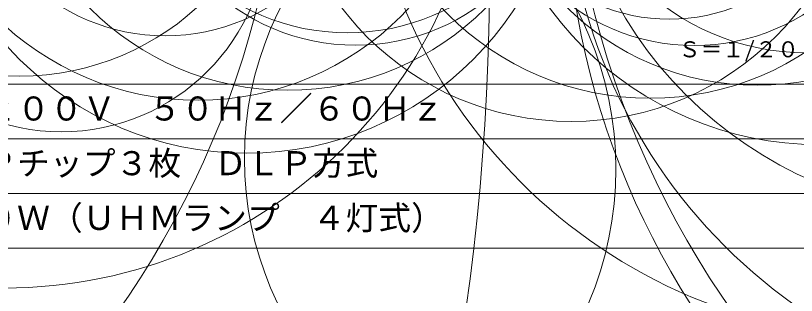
# Model space of a CAD drawing. Units: millimetres, scale not verified. Extents: x -8293 to 8334, y -219 to 16643.
# Drawn here: x -11.2 to 60.1, y -25.8 to -0.2 of the extents above; entities that cross this region are included whole.
import ezdxf
from ezdxf.enums import TextEntityAlignment as Align

# ---------------------------------------------------------------- set-up
doc = ezdxf.new("R2010")
doc.units = ezdxf.units.MM
doc.header["$LTSCALE"] = 0.125
doc.layers.add('0-2_MOJI1', color=7, linetype='Continuous')
doc.layers.add('0-4_TOUROKU', color=7, linetype='Continuous')
doc.layers.add('0-3_WAKU', color=1, linetype='Continuous', lineweight=18)
doc.layers.add('0-6_GAIKEI', color=1, linetype='Continuous', lineweight=18)
doc.styles.add('ＭＳ ゴシック', font='')
doc.styles.get('ＭＳ ゴシック').set_extended_font_data('MS Gothic')

msp = doc.modelspace()

# ---------------------------------------------------------------- linework, layer by layer
at = {"layer": '0-3_WAKU', "color": 4}
msp.add_line((-62.5547, -6.4996), (62.4453, -6.4996), dxfattribs=at)
at = {"layer": '0-3_WAKU'}
for p, q in [((-62.5547, -11.4996), (62.4453, -11.4996)), ((62.4453, -16.4996), (-62.5547, -16.4996)), ((62.4453, -21.4996), (-62.5547, -21.4996))]:
    msp.add_line(p, q, dxfattribs=at)
at = {"layer": '0-6_GAIKEI'}
for centre, radius in [((-190.9041, 4.0797), 223.0212), ((-69.831, 20.596), 83.1425), ((122.2576, 20.596), 83.1424), ((111.9458, 12.6643), 72.9478), ((69.4729, 18.9926), 48.7745), ((88.6937, 13.8139), 49.6673), ((-12.2499, 18.8174), 43.975), ((76.3488, 18.8018), 37.1986), ((62.1863, 18.4475), 30.4796), ((9.8965, 16.478), 29.3099), ((5.4723, 18.2625), 26.2441), ((46.7654, 18.2565), 26.0551), ((13.6528, 18.4453), 25.5182), ((56.5631, 18.238), 24.8526), ((-10.8385, 18.3253), 24.1064), ((39.5691, 16.427), 26.3484), ((61.0698, 18.2665), 21.9102), ((19.121, 18.2289), 20.0457), ((19.872, 16.379), 19.3339), ((50.7926, 16.1526), 19.1248), ((2.4783, 16.1919), 18.2798), ((48.5214, 16.2842), 16.851), ((-7.0143, 8.0343), 18.8997), ((12.267, -14.2543), 31.3866), ((40.1449, -13.2968), 30.429)]:
    msp.add_circle(centre, radius, dxfattribs=at)

# ---------------------------------------------------------------- texts
at = {"layer": '0-2_MOJI1', "style": 'ＭＳ ゴシック'}
for s, p in [('ＡＣ２００Ｖ\u3000５０Ｈｚ／６０Ｈｚ', (-20.0547, -10.4996)), ('ＤＬＰチップ３枚\u3000ＤＬＰ方式', (-20.0547, -15.4996)), ('４２０Ｗ（ＵＨＭランプ\u3000４灯式）', (-20.0547, -20.4996))]:
    msp.add_text(s, height=2.199, dxfattribs=at).set_placement(p, align=Align.BOTTOM_LEFT)
at = {"layer": '0-4_TOUROKU', "style": 'ＭＳ ゴシック'}
msp.add_text('Ｓ＝１/２０', height=1.466, dxfattribs=at).set_placement((49.3786, -4.4996), align=Align.BOTTOM_LEFT)

doc.saveas('drawing.dxf')
